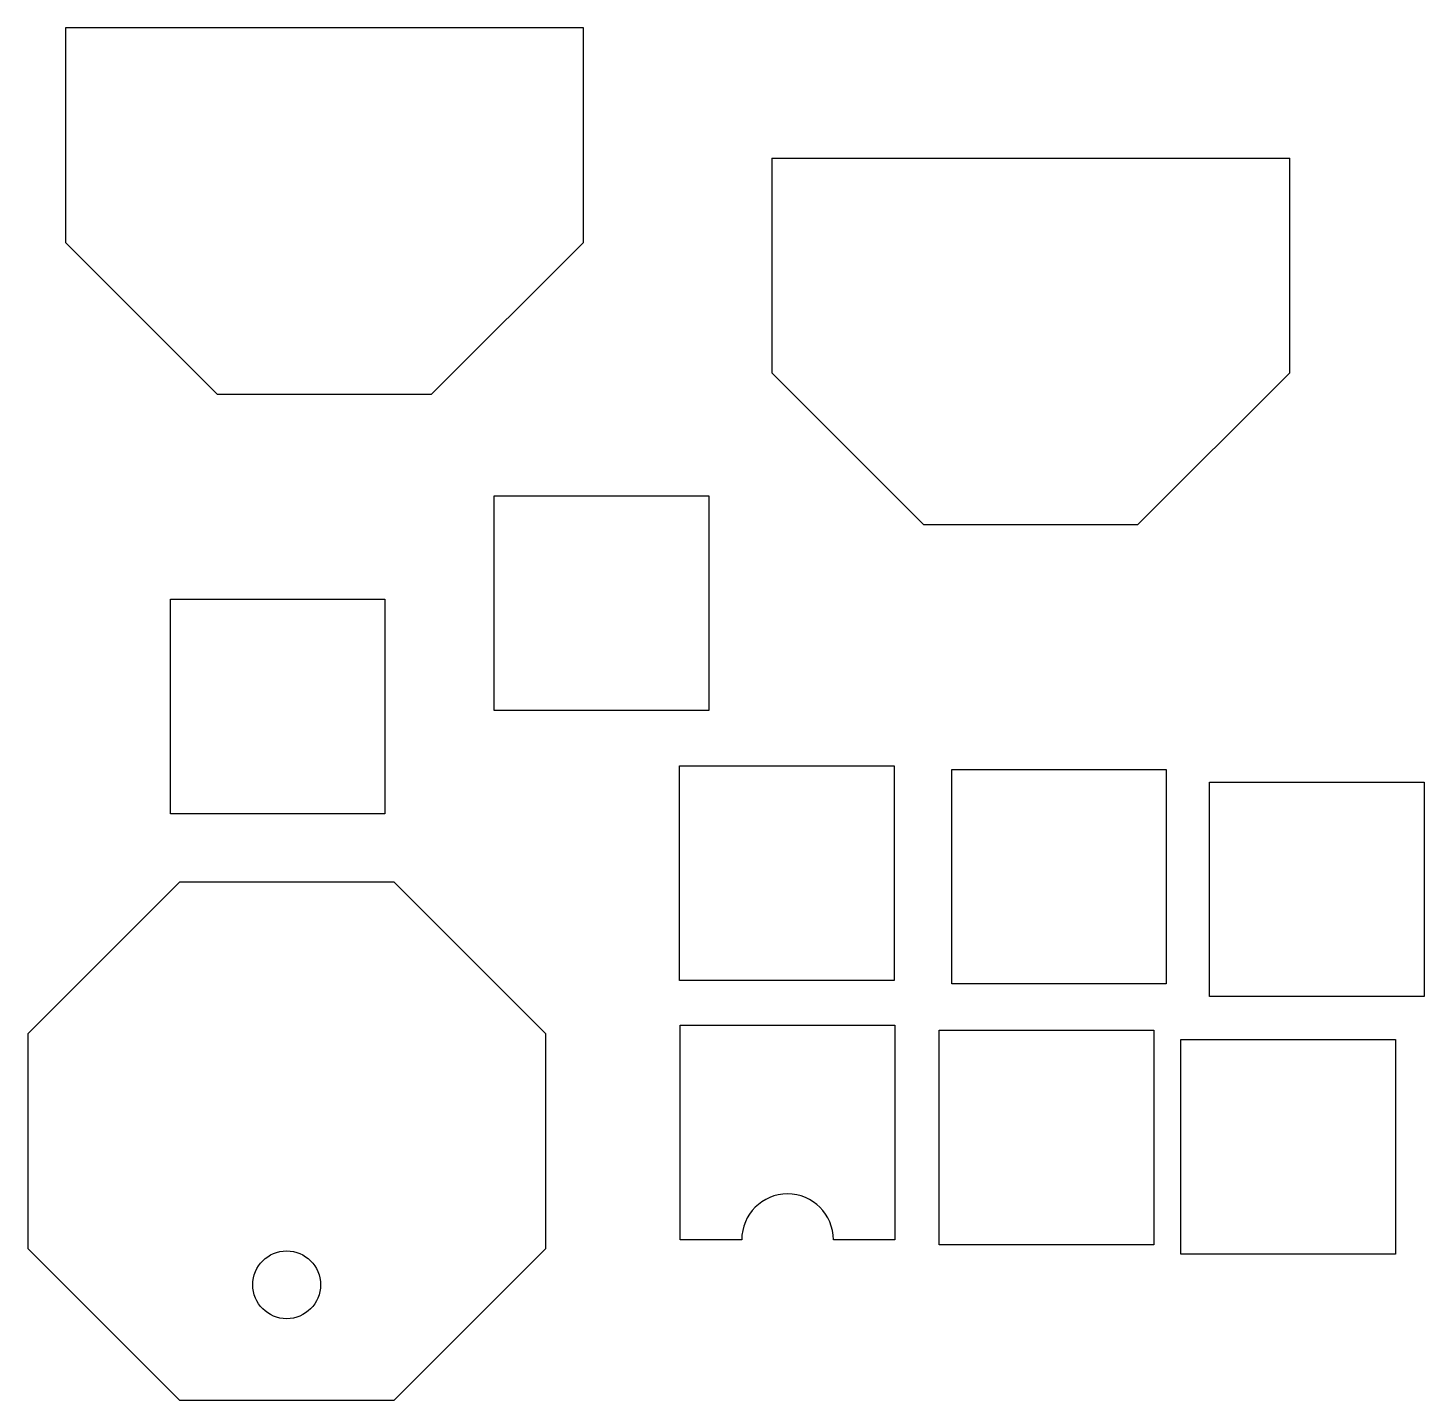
# Model space of a CAD drawing. Header units: millimetres. Extents: x 447 to 935, y -6 to 474.
import ezdxf

# ---------------------------------------------------------------- set-up
doc = ezdxf.new("R2010")
doc.units = ezdxf.units.MM
doc.layers.get('0').update_dxf_attribs({"linetype": 'CONTINUOUS'})

msp = doc.modelspace()

# ---------------------------------------------------------------- linework, layer by layer
for p, q in [((706.97, 428.03), (706.97, 353.03)), ((888.03, 353.03), (888.03, 428.03)), ((706.97, 353.03), (760, 300)), ((835, 300), (888.03, 353.03)), ((760, 300), (835, 300)), ((760, 300), (760, 300))]:
    msp.add_line(p, q)
for points in [[(513.09, 345.58), (588.09, 345.58), (641.12, 398.62), (641.12, 473.62), (460.05, 473.62), (460.05, 398.62)], [(610, 310), (685, 310), (685, 235), (610, 235)], [(496.75, 273.9), (571.75, 273.9), (571.75, 198.9), (496.75, 198.9)], [(674.78, 215.6), (749.78, 215.6), (749.78, 140.6), (674.78, 140.6)], [(769.87, 214.42), (844.87, 214.42), (844.87, 139.42), (769.87, 139.42)], [(860, 210), (935, 210), (935, 135), (860, 135)], [(500, 175), (446.97, 121.97), (446.97, 46.97), (500, -6.07), (575, -6.07), (628.03, 46.97), (628.03, 121.97), (575, 175)], [(765.48, 123.25), (840.48, 123.25), (840.48, 48.25), (765.48, 48.25)], [(850, 120), (925, 120), (925, 45), (850, 45)]]:
    msp.add_lwpolyline(points, close=True)
msp.add_lwpolyline([(675, 125), (750, 125), (750, 50), (728.51, 50, 1), (696.49, 50), (675, 50)], format="xyb", close=True)
msp.add_circle((537.41, 34.23), 11.86)
msp.add_open_spline([(706.97, 428.03), (714.21, 428.03), (728.69, 428.03), (750.42, 428.03), (779.39, 428.03), (815.61, 428.03), (844.58, 428.03), (866.31, 428.03), (880.79, 428.03), (888.03, 428.03)], degree=5)

doc.saveas('drawing.dxf')
